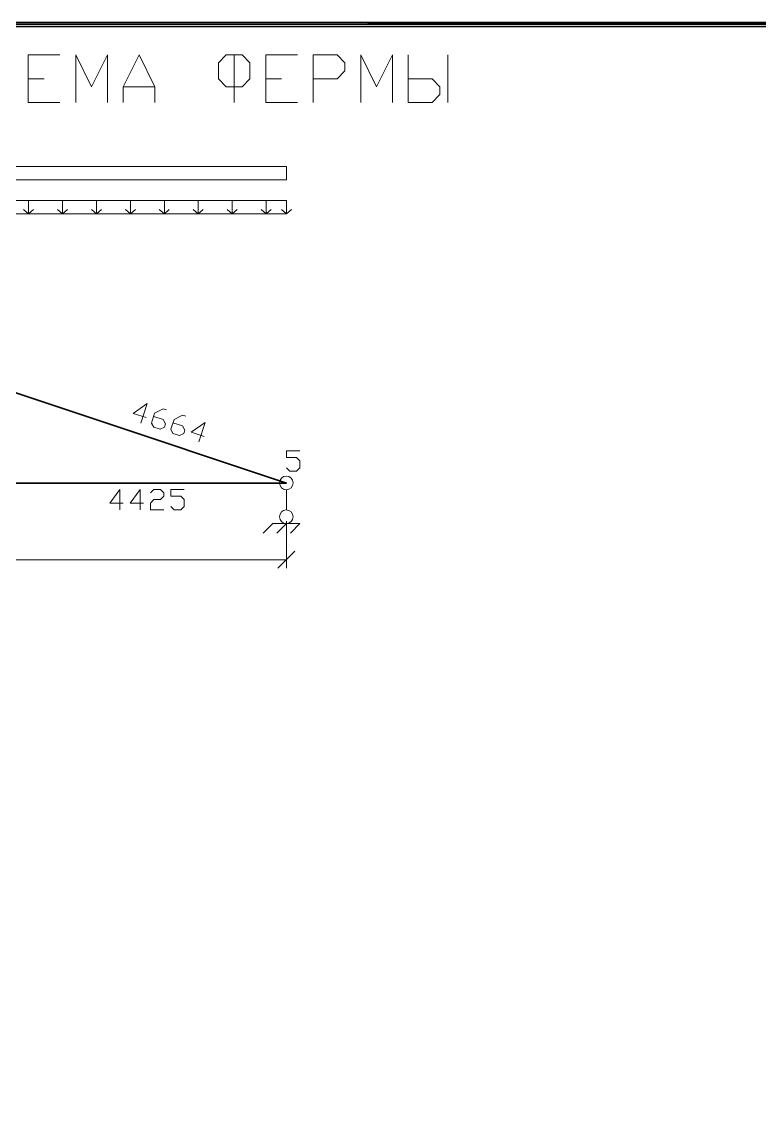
# Model space of a CAD drawing. Header units: millimetres. Extents: x -258556 to -95372, y 16759 to 83874.
# Drawn here: x -128514.1 to -128405.7, y 41839.7 to 42001.8 of the extents above; entities that cross this region are included whole.
import ezdxf

# ---------------------------------------------------------------- set-up
doc = ezdxf.new("R2010")
doc.units = ezdxf.units.MM
doc.header["$LTSCALE"] = 0.5

msp = doc.modelspace()

# ---------------------------------------------------------------- hatches: boundary and pattern name
at = {"true_color": 0x000007}
h = msp.add_hatch(color=7, dxfattribs=at)
h.paths.add_polyline_path([(-128336.362, 41416.87), (-128336.362, 41416.147), (-128151.253, 41416.87)])
h.paths.add_polyline_path([(-128336.362, 41416.147), (-128151.253, 41416.87), (-128150.53, 41416.182)])
h.paths.add_polyline_path([(-128151.253, 41416.87), (-128150.53, 41416.182), (-128151.253, 42001.108)])
h.paths.add_polyline_path([(-128150.53, 41416.182), (-128151.253, 42001.108), (-128150.53, 42001.762)])
h.paths.add_polyline_path([(-128151.253, 42001.108), (-128150.53, 42001.762), (-128963.796, 42001.108)])
h.paths.add_polyline_path([(-128150.53, 42001.762), (-128963.796, 42001.108), (-128964.484, 42001.762)])
h.paths.add_polyline_path([(-128963.796, 42001.108), (-128964.484, 42001.762), (-128963.796, 41416.87)])
h.paths.add_polyline_path([(-128964.484, 42001.762), (-128963.796, 41416.87), (-128964.484, 41416.182)])
h.paths.add_polyline_path([(-128963.796, 41416.87), (-128964.484, 41416.182), (-128336.362, 41416.733)])
h.paths.add_polyline_path([(-128964.484, 41416.182), (-128336.362, 41416.733), (-128336.362, 41416.044)])

# ---------------------------------------------------------------- linework, layer by layer
at = {"color": 7, "linetype": 'Continuous', "lineweight": -2, "true_color": 0x000007}
for points in [[(-128150.53, 42001.762), (-128963.796, 42001.108), (-128964.484, 42001.762)], [(-128151.253, 42001.108), (-128150.53, 42001.762), (-128963.796, 42001.108)]]:
    msp.add_lwpolyline(points, close=True, dxfattribs=at)
at = {"color": 7, "linetype": 'Continuous', "lineweight": 5, "true_color": 0x000007}
msp.add_lwpolyline([(-128964.14, 41416.526), (-128150.875, 41416.388), (-128150.875, 42001.418), (-128964.14, 42001.418)], close=True, dxfattribs=at)
at = {"color": 7, "linetype": 'Continuous', "lineweight": 18, "true_color": 0x000007}
for points in [[(-128513.175, 41989.956), (-128513.175, 41996.943), (-128508.528, 41996.943)], [(-128506.188, 41989.956), (-128506.188, 41996.943), (-128503.882, 41992.262), (-128501.541, 41996.943), (-128501.541, 41989.956)], [(-128499.235, 41989.956), (-128499.235, 41992.262), (-128496.895, 41996.943), (-128494.571, 41992.262), (-128494.571, 41989.956)], [(-128482.955, 41989.956), (-128482.955, 41996.943), (-128484.108, 41996.943), (-128485.261, 41995.773), (-128485.261, 41993.432), (-128484.108, 41992.262), (-128481.784, 41992.262), (-128480.614, 41993.432), (-128480.614, 41995.773), (-128481.784, 41996.943), (-128482.955, 41996.943)], [(-128478.291, 41989.956), (-128478.291, 41996.943), (-128473.644, 41996.943)], [(-128471.321, 41989.956), (-128471.321, 41996.943), (-128467.827, 41996.943), (-128466.674, 41995.773), (-128466.674, 41994.603), (-128467.827, 41993.432), (-128471.321, 41993.432)], [(-128464.334, 41989.956), (-128464.334, 41996.943), (-128462.01, 41992.262), (-128459.687, 41996.943), (-128459.687, 41989.956)], [(-128457.364, 41989.956), (-128453.87, 41989.956), (-128452.717, 41991.126), (-128452.717, 41992.262), (-128453.87, 41993.432), (-128457.364, 41993.432), (-128457.364, 41989.956), (-128457.364, 41996.943)], [(-128451.547, 41996.943), (-128451.547, 41989.956), (-128451.547, 41989.956)], [(-128513.175, 41993.432), (-128510.852, 41993.432), (-128510.852, 41993.432)], [(-128478.291, 41993.432), (-128475.967, 41993.432), (-128475.967, 41993.432)], [(-128499.235, 41992.262), (-128494.571, 41992.262), (-128494.571, 41992.262)], [(-128513.175, 41989.956), (-128508.528, 41989.956), (-128508.528, 41989.956)], [(-128478.291, 41989.956), (-128473.644, 41989.956), (-128473.644, 41989.956)]]:
    msp.add_lwpolyline(points, dxfattribs=at)
at = {"color": 7, "linetype": 'Continuous', "lineweight": 13, "true_color": 0x000007}
for points in [[(-128475.262, 41980.559), (-128651.679, 41980.559), (-128651.679, 41978.563)], [(-128475.262, 41980.559), (-128475.262, 41978.563), (-128475.262, 41978.563)], [(-128651.679, 41978.563), (-128475.262, 41978.563), (-128475.262, 41978.563)], [(-128513.863, 41974.244), (-128513.141, 41973.572), (-128513.141, 41975.569)], [(-128508.89, 41974.244), (-128508.15, 41973.572), (-128508.15, 41975.569)], [(-128503.882, 41974.244), (-128503.159, 41973.572), (-128503.159, 41975.569)], [(-128498.908, 41974.244), (-128498.185, 41973.572), (-128498.185, 41975.569)], [(-128493.934, 41974.244), (-128493.194, 41973.572), (-128493.194, 41975.569)], [(-128488.944, 41974.244), (-128488.221, 41973.572), (-128488.221, 41975.569)], [(-128483.97, 41974.244), (-128483.247, 41973.572), (-128483.247, 41975.569)], [(-128478.962, 41974.244), (-128478.239, 41973.572), (-128478.239, 41975.569)], [(-128513.141, 41973.572), (-128512.401, 41974.244), (-128512.401, 41974.244)], [(-128508.15, 41973.572), (-128507.427, 41974.244), (-128507.427, 41974.244)], [(-128503.159, 41973.572), (-128502.436, 41974.244), (-128502.436, 41974.244)], [(-128498.185, 41973.572), (-128497.445, 41974.244), (-128497.445, 41974.244)], [(-128493.194, 41973.572), (-128492.472, 41974.244), (-128492.472, 41974.244)], [(-128488.221, 41973.572), (-128487.498, 41974.244), (-128487.498, 41974.244)], [(-128483.247, 41973.572), (-128482.49, 41974.244), (-128482.49, 41974.244)], [(-128478.239, 41973.572), (-128477.516, 41974.244), (-128477.516, 41974.244)], [(-128476.002, 41974.244), (-128475.262, 41973.572), (-128474.522, 41974.244)], [(-128563.462, 41963.453), (-128475.262, 41934.041), (-128475.262, 41934.041)], [(-128495.879, 41943.662), (-128497.789, 41944.247), (-128495.724, 41945.71), (-128496.654, 41942.836)], [(-128494.76, 41943.799), (-128493.349, 41943.352), (-128493.022, 41942.732), (-128493.177, 41942.251), (-128493.814, 41941.941), (-128494.76, 41942.251), (-128495.07, 41942.853), (-128494.623, 41944.298), (-128493.349, 41944.935), (-128492.885, 41944.78)], [(-128491.921, 41942.887), (-128490.51, 41942.423), (-128490.183, 41941.803), (-128490.338, 41941.321), (-128490.974, 41941.011), (-128491.921, 41941.321), (-128492.231, 41941.941), (-128491.766, 41943.369), (-128490.51, 41944.006), (-128490.045, 41943.851)], [(-128487.343, 41940.874), (-128489.236, 41941.493), (-128487.205, 41942.922), (-128488.135, 41940.082)], [(-128475.262, 41936.279), (-128474.763, 41935.797), (-128473.765, 41935.797), (-128473.265, 41936.279), (-128473.265, 41937.294), (-128473.765, 41937.776), (-128475.262, 41937.776), (-128475.262, 41938.791), (-128473.265, 41938.791)], [(-128651.679, 41934.041), (-128475.262, 41934.041), (-128475.262, 41934.041)], [(-128499.235, 41931.099), (-128501.214, 41931.099), (-128499.717, 41933.095), (-128499.717, 41930.1)], [(-128496.241, 41931.099), (-128498.237, 41931.099), (-128496.74, 41933.095), (-128496.74, 41930.1)], [(-128495.242, 41932.596), (-128494.743, 41933.095), (-128493.745, 41933.095), (-128493.246, 41932.596), (-128493.246, 41932.097), (-128493.745, 41931.598), (-128494.743, 41931.598), (-128495.242, 41931.099), (-128495.242, 41930.1), (-128493.246, 41930.1)], [(-128492.248, 41930.617), (-128491.749, 41930.1), (-128490.751, 41930.1), (-128490.269, 41930.617), (-128490.269, 41931.598), (-128490.751, 41932.097), (-128492.248, 41932.097), (-128492.248, 41933.095), (-128490.269, 41933.095)], [(-128475.262, 41933.06), (-128475.262, 41930.066), (-128475.262, 41930.066)], [(-128478.652, 41926.676), (-128477.258, 41928.087), (-128473.265, 41928.087)], [(-128475.262, 41928.087), (-128476.673, 41926.676), (-128476.673, 41926.676)], [(-128475.262, 41928.448), (-128475.262, 41921.513), (-128475.262, 41921.513)], [(-128473.265, 41928.087), (-128474.677, 41926.676), (-128474.677, 41926.676)], [(-128476.501, 41921.513), (-128474.005, 41924.008), (-128474.005, 41924.008)], [(-128651.679, 41922.752), (-128475.262, 41922.752), (-128475.262, 41922.752)]]:
    msp.add_lwpolyline(points, dxfattribs=at)
msp.add_lwpolyline([(-128475.262, 41973.572), (-128475.262, 41975.569), (-128651.679, 41975.569), (-128651.679, 41973.572)], close=True, dxfattribs=at)
at = {"color": 7, "linetype": 'Continuous', "lineweight": 35, "true_color": 0x000007}
msp.add_lwpolyline([(-128519.37, 41948.739), (-128519.37, 41934.041), (-128563.462, 41963.453), (-128475.262, 41934.041), (-128563.462, 41934.041)], dxfattribs=at)
at = {"color": 7, "linetype": 'Continuous', "lineweight": 13, "true_color": 0x000007}
for points in [[(-128474.281, 41934.059), (-128474.281, 41934.609), (-128474.728, 41935.057), (-128475.279, 41935.057), (-128475.279, 41935.057), (-128475.83, 41935.057), (-128476.277, 41934.609), (-128476.277, 41934.059), (-128476.277, 41934.059), (-128476.277, 41933.508), (-128475.83, 41933.06), (-128475.279, 41933.06), (-128475.279, 41933.06), (-128474.728, 41933.06), (-128474.281, 41933.508), (-128474.281, 41934.059)], [(-128474.281, 41929.085), (-128474.281, 41929.636), (-128474.728, 41930.083), (-128475.279, 41930.083), (-128475.279, 41930.083), (-128475.83, 41930.083), (-128476.277, 41929.636), (-128476.277, 41929.085), (-128476.277, 41929.085), (-128476.277, 41928.534), (-128475.83, 41928.087), (-128475.279, 41928.087), (-128475.279, 41928.087), (-128474.728, 41928.087), (-128474.281, 41928.534), (-128474.281, 41929.085)]]:
    msp.add_open_spline(points, degree=3, knots=[0, 0, 0, 0, 0.0625, 0.0625, 0.0625, 0.062501, 0.125, 0.125, 0.125, 0.125001, 0.1875, 0.1875, 0.1875, 0.187501, 1, 1, 1, 1], dxfattribs=at)

doc.saveas('drawing.dxf')
